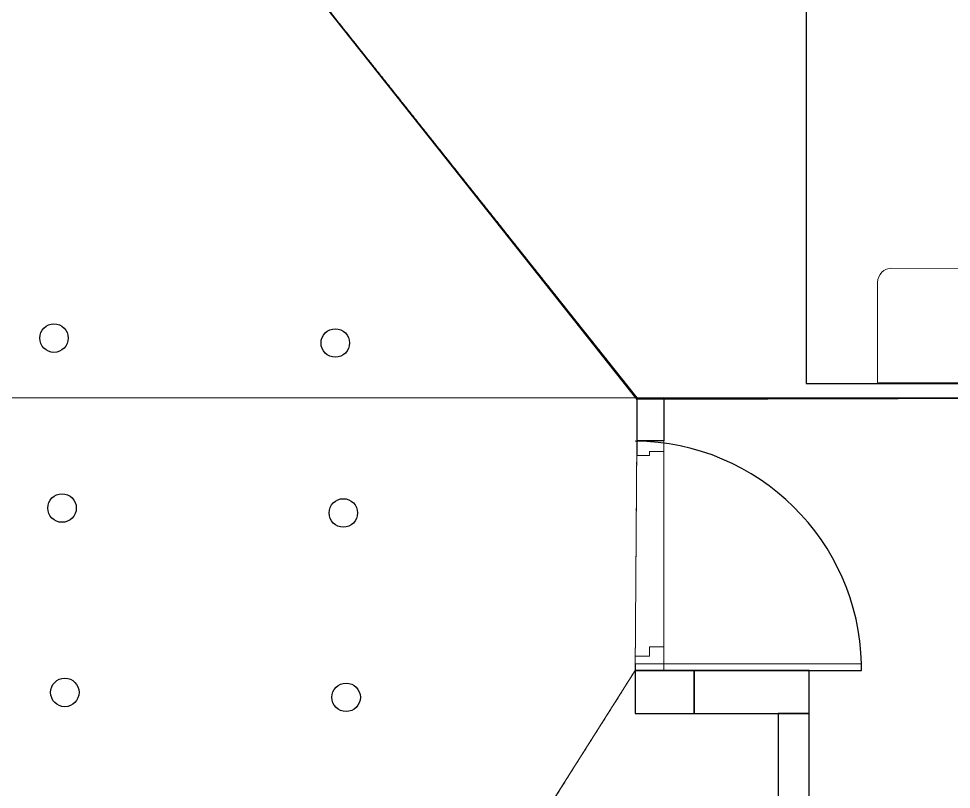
# Model space of a CAD drawing. Header units: inches. Extents: x -950 to 862, y -108 to 714.
# Drawn here: x 344.5 to 540.8, y 230.5 to 392.7 of the extents above; entities that cross this region are included whole.
import ezdxf

# ---------------------------------------------------------------- set-up
doc = ezdxf.new("R2010")
doc.units = ezdxf.units.IN
doc.linetypes.add('DASHED', pattern=[0.75, 0.5, -0.25])
doc.linetypes.add('HIDDEN2', pattern=[4.7625, 3.175, -1.5875])
for name, color, linetype, lineweight in [('ANTI STATIC FLOORING', 255, 'Continuous', 15), ('BLOCK WALL PARTITION', 251, 'Continuous', 30), ('CARPET FLOORING', 254, 'Continuous', 15), ('CEILING-GYPSUM', 83, 'DASHED', 15), ('CUSTOM CARPENTERY', 253, 'HIDDEN2', 18), ('GLASS DOOR', 142, 'Continuous', 25), ('LIGHT', 40, 'Continuous', 30), ('OVERHEAD STORAGE', 252, 'Continuous', 18), ('VITRIFIED TILE FLOORING', 253, 'Continuous', 15), ('WALLPAPER_DININGROOM', 6, 'Continuous', 25)]:
    doc.layers.add(name, color=color, linetype=linetype, lineweight=lineweight)
doc.layers.add('Disturbance_Pillar', color=251, linetype='Continuous')
doc.layers.add('PLANNER', color=7, linetype='Continuous')

# ---------------------------------------------------------------- blocks, each defined once
blk = doc.blocks.new('GLASS DOOR')
at = {"layer": 'GLASS DOOR'}
blk.add_lwpolyline([(35.16, 1.03), (0, 1.03), (0, 0), (35.16, 0)], close=True, dxfattribs=at)
blk.add_arc((-0.31, 0.18), 35.48, 1.3835, 89.4973, dxfattribs=at)
blk = doc.blocks.new('CrockeryStorage')
at = {"layer": 'OVERHEAD STORAGE'}
blk.add_lwpolyline([(5476.4, 218.89), (5542.79, 218.78, -0.413738), (5545.79, 215.78), (5545.79, 194.7), (5473.39, 194.82), (5473.39, 215.89, -0.414689)], format="xyb", close=True, dxfattribs=at)
blk = doc.blocks.new('CIRCLE PANEL LIGHT')
at = {"layer": 'LIGHT'}
blk.add_circle((5466.83, 318.79), 3, dxfattribs=at)
blk = doc.blocks.new('Conference')
at = {"layer": 'PLANNER'}
blk.add_lwpolyline([(471.69, 695.27), (471.73, 476.26), (407.34, 476.24), (407.34, 397.33), (474.36, 312.87), (611.96, 312.87), (611.96, 131.48), (831.11, 354.97), (471.69, 695.27)], dxfattribs=at)

msp = doc.modelspace()

# ---------------------------------------------------------------- linework, layer by layer
at = {"layer": 'ANTI STATIC FLOORING'}
msp.add_lwpolyline([(-465.12, 505.21), (183.76, 505.21), (183.76, 530.77), (308.25, 530.77), (308.25, 552.7), (362.04, 552.63), (362.09, 534.6), (357.01, 534.6), (357.01, 476.23), (407.34, 476.29), (407.34, 397.51), (474.63, 312.87), (474.22, 255.47), (444.99, 209.22), (445, 3.41), (320.16, 3.41), (320.12, 205.31), (166.2, 205.3), (164.66, 34.53), (-594.19, 34.41)], dxfattribs=at)
at = {"layer": 'BLOCK WALL PARTITION'}
for points in [[(474.63, 312.87), (480.25, 312.87), (480.25, 303.81), (474.63, 303.81)], [(474.22, 246.44), (486.66, 246.44), (486.66, 255.51), (474.22, 255.51)], [(320.11, 246.41), (311.12, 246.41), (311.17, -5.6), (445.01, -5.57), (445.01, -20.67), (454, -20.67), (453.95, 204.35), (510.83, 203.13), (510.82, 246.45), (504.29, 246.45), (504.3, 209.23), (444.96, 209.22), (445, 3.41), (320.16, 3.41)]]:
    msp.add_lwpolyline(points, close=True, dxfattribs=at)
at = {"layer": 'CARPET FLOORING'}
msp.add_lwpolyline([(480.25, 312.87), (480.23, 255.47), (510.82, 255.51), (510.83, 203.13), (453.95, 203.12), (453.95, -98.64), (642.97, -98.64), (642.97, 33.65), (630.87, 33.65), (630.86, 48.74), (645.96, 48.74), (645.96, 45.7), (815.46, 45.76), (815.46, 185.15), (746.95, 185.15), (698.05, 231.46), (700.13, 233.66), (613.18, 315.92), (611.98, 312.9), (480.25, 312.93)], close=True, dxfattribs=at)
at = {"layer": 'CEILING-GYPSUM'}
for points in [[(510.24, 315.9), (613.18, 315.92), (614.06, 315.09), (700.13, 233.65), (816.22, 356.56), (471.87, 682.52), (471.87, 581.83), (506.06, 581.84), (506.06, 580.37), (471.72, 580.37), (471.71, 531.67), (468.65, 531.67), (468.71, 470.2), (413.42, 470.21), (413.41, 397.32), (510.23, 397.34), (510.24, 315.9)], [(510.83, 203.13), (453.95, 203.12), (454.01, -98.64), (642.94, -98.64), (642.97, 33.65), (630.87, 33.65), (630.86, 48.74), (815.46, 48.78), (815.43, 185.15), (746.97, 185.13), (611.98, 312.9), (480.25, 312.87), (480.23, 255.47), (510.82, 255.46)]]:
    msp.add_lwpolyline(points, close=True, dxfattribs=at)
msp.add_lwpolyline([(-465.12, 505.21), (183.76, 505.21), (183.76, 530.77), (308.25, 530.77), (308.25, 552.7), (362.04, 552.63), (362.09, 534.6), (357.01, 534.6), (357.01, 476.23), (407.34, 476.29), (407.34, 397.51), (474.63, 312.87), (474.22, 255.47), (444.99, 209.22), (445, 3.41), (320.16, 3.41), (320.12, 205.31), (166.2, 205.3), (164.66, 34.53), (-594.19, 34.41)], dxfattribs=at)
at = {"layer": 'Disturbance_Pillar'}
msp.add_lwpolyline([(486.66, 246.45), (510.82, 246.45), (510.82, 255.51), (486.66, 255.51)], close=True, dxfattribs=at)
at = {"layer": 'VITRIFIED TILE FLOORING'}
for points in [[(510.23, 397.34), (510.24, 315.9), (613.18, 315.92), (614.06, 315.09), (700.13, 233.65), (816.22, 356.56), (471.74, 682.62), (471.71, 531.67), (462.66, 531.66), (462.66, 528.58), (363.05, 528.56), (363.03, 476.23), (471.73, 476.26), (471.73, 470.2), (413.4, 470.19), (413.41, 397.33)], [(474.63, 312.87), (311.11, 312.87), (311.11, 255.47), (329.73, 255.47), (329.73, 246.41), (320.11, 246.41), (320.12, 183.51), (444.99, 183.51), (444.99, 209.22), (504.3, 209.23), (504.29, 246.45), (474.22, 246.45), (474.22, 258.52), (477.24, 258.52), (477.24, 260.49), (480.23, 260.49), (480.25, 301.57), (477.23, 301.57), (477.23, 300.72), (474.63, 300.72), (474.63, 312.88)]]:
    msp.add_lwpolyline(points, close=True, dxfattribs=at)
at = {"layer": 'WALLPAPER_DININGROOM'}
msp.add_lwpolyline([(471.73, 470.2), (413.38, 470.2), (413.26, 397.33), (510.23, 397.33), (510.23, 315.92), (613.18, 315.92), (611.98, 312.9), (474.63, 312.53), (407.34, 397.51), (407.34, 476.29), (468.71, 476.25), (471.73, 470.2)], dxfattribs=at)

# ---------------------------------------------------------------- block references
at = {"layer": 'CUSTOM CARPENTERY'}
msp.add_blockref('CrockeryStorage', (-4948.15, 121.29), dxfattribs=at)
at = {"layer": 'GLASS DOOR', "xscale": 1.354917222226561, "yscale": 1.354917222226561, "zscale": 1.354917222226561, "rotation": 359.9848800919692}
msp.add_blockref('GLASS DOOR', (474.22, 255.47), dxfattribs=at)
at = {"layer": 'LIGHT'}
for p in [(-5114.92, 6.66), (-5055.72, 5.63), (-5113.22, -29.11), (-5054.02, -30.14), (-5112.64, -67.92), (-5053.44, -68.95)]:
    msp.add_blockref('CIRCLE PANEL LIGHT', p, dxfattribs=at)
at = {"layer": 'PLANNER'}
msp.add_blockref('Conference', (0, 0), dxfattribs=at)

doc.saveas('drawing.dxf')
